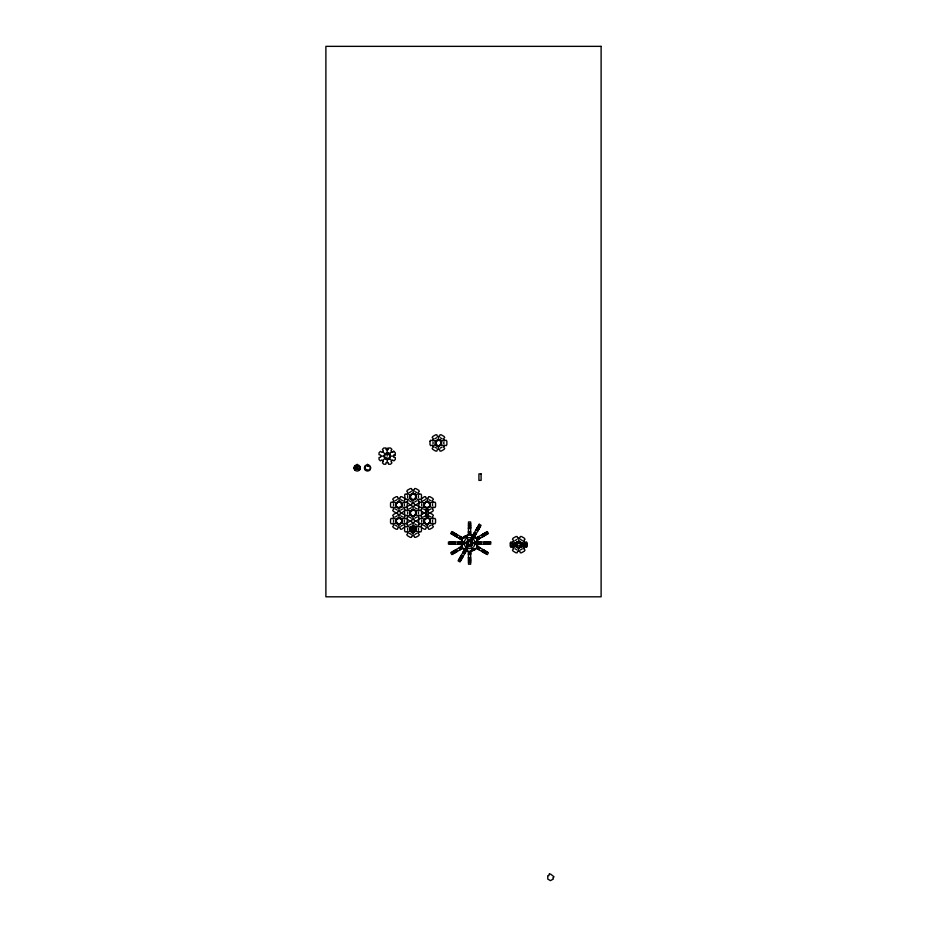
<?xml version="1.0" encoding="UTF-8"?>
<svg xmlns="http://www.w3.org/2000/svg" width="927" height="927" viewBox="0 0 927 927"><rect width="100%" height="100%" fill="white"/><g stroke="black" fill="none" stroke-linecap="round" stroke-linejoin="round"><path stroke-width="1.39" d="M401.866 522.747L398.969 524.415L396.084 522.747L396.084 519.41L398.969 517.753L401.866 519.41M398.969 517.753L396.142 519.757M396.084 503.639L396.084 506.49L398.969 508.158L401.808 506.154M410.163 514.624L413.048 516.293L415.887 514.276M410.209 511.634L413.048 509.618L415.933 511.287M410.163 498.367L413.048 500.035L415.887 498.019M415.933 495.03L413.048 493.361L410.209 495.377M424.242 522.747L424.242 519.41L427.127 517.753L430.012 519.41L430.012 522.747L427.127 524.415L424.242 522.747L424.566 519.282M424.242 506.49L424.242 503.164L427.127 501.495L430.012 503.164L430.012 506.49L427.127 508.158L424.242 506.49L424.566 503.037M424.288 519.757L427.127 517.753M427.127 508.158L429.966 506.154M427.127 501.495L424.288 503.512M435.551 444.601L435.551 441.264L438.436 439.607L441.322 441.264L441.322 444.601L438.436 446.269L435.551 444.601L435.551 441.739M438.436 446.269L441.264 444.253M468.494 557.162L468.494 558.807L470.661 558.819M468.494 554.902L468.494 554.079M468.494 552.759L468.494 553.384L470.661 553.373M468.494 532.793L468.494 531.159M468.494 528.9L468.494 528.077M515.841 546.327L518.726 547.996L521.565 545.98M521.623 542.99L518.726 541.322L515.899 543.338M404.635 511.275L404.601 514.578L405.238 515.679L406.872 515.273L407.961 517.139L406.791 518.367L407.416 519.456L410.232 521.078L411.495 521.078L411.97 519.456L414.137 519.456L414.601 521.078L415.864 521.078L418.68 519.456L419.305 518.367L418.135 517.139L419.224 515.273L420.87 515.679L421.495 514.578L421.495 511.333L420.87 510.232L419.224 510.638L418.135 508.761L419.305 507.544L418.68 506.455L415.864 504.833L414.601 504.833L414.137 506.455L411.97 506.455L411.495 504.833L410.232 504.833L406.791 502.11L405.145 502.515L404.056 500.638L405.238 499.421L404.635 495.018L405.238 493.987L406.872 494.392L407.961 492.515L406.791 491.298L407.416 490.198L410.302 488.575L411.495 488.575L411.97 490.198L414.137 490.198L414.601 488.575L415.864 488.575L418.714 490.256L419.305 491.298L418.135 492.515L419.224 494.392L420.87 493.987L421.495 495.076L421.461 498.39M404.635 527.521L404.601 530.835L405.238 531.924L406.872 531.519L407.961 533.396L406.791 534.612L407.382 535.655L410.232 537.336L411.495 537.336L411.97 535.713L414.137 535.713L414.601 537.336L415.794 537.336L418.68 535.713L419.305 534.612L418.135 533.396L419.224 531.519L420.87 531.924L421.461 530.893L421.495 527.579L420.87 526.49L419.224 526.895L418.135 525.018L419.305 523.801L418.68 522.712L415.864 521.078M401.715 512.955L405.238 510.232L406.872 510.638L407.961 508.761L406.791 507.544L407.416 503.199M396.223 512.955L393.338 514.578L392.712 515.679L393.882 516.895L392.805 518.772L391.159 518.367L390.557 519.398L390.522 522.712L391.159 523.801L392.805 523.396L393.882 525.273L392.712 526.49L393.303 527.521L396.153 529.213L397.416 529.213L397.892 527.579L400.058 527.579L400.522 529.213L401.715 529.213L405.238 526.49L406.872 526.895L407.961 525.018L406.791 523.801L407.416 519.456M418.68 506.455L419.305 502.11L418.135 500.893L419.224 499.016L420.87 499.421L424.381 496.698L425.574 496.698L426.038 498.332L428.204 498.332L428.68 496.698L429.943 496.698L432.793 498.39L433.384 499.421L432.214 500.638L433.303 502.515L434.937 502.11L435.574 503.199L435.539 506.513L434.937 507.544L433.303 507.139L432.214 509.016L433.384 510.232L432.758 511.333L428.204 513.767M418.68 522.712L418.714 519.398M472.689 543.361L472.77 542.84M384.033 456.13C391.982 444.033 391.53 468.147 384.033 456.13L380.661 456.13M468.042 545.852L466.443 543.095C474.091 530.916 474.149 555.261 466.408 543.095L467.382 541.472M357.625 466.165L357.162 467.915L359.873 469.479M357.845 466.246L357.162 467.915L357.162 464.23M396.408 519.282C396.049 534.045 409.525 512.979 396.235 519.502L396.269 522.712M401.53 506.617C402.306 492.028 388.1 512.631 401.715 506.409L401.53 503.037M410.487 494.902C410.128 509.665 423.604 488.599 410.313 495.122L410.487 498.494M435.875 441.148C435.91 456.316 448.738 434.045 435.597 441.611M410.487 511.159C410.128 525.91 423.604 504.856 410.313 511.38L410.337 514.578M410.487 527.417C410.522 542.585 423.349 520.314 410.209 527.892M424.392 519.502C424.995 533.882 437.15 512.828 424.392 519.502L421.495 517.834M515.679 543.836C516.351 540.8 521.113 540.8 521.785 543.836M515.679 545.482C516.351 548.517 521.113 548.517 521.785 545.482M472.411 544.416L472.133 541.298M404.635 498.39L401.785 496.698L400.522 496.698L400.058 498.332L397.892 498.332L397.416 496.698L396.223 496.698L393.338 498.332L392.712 499.421L393.882 500.638L392.805 502.515L391.159 502.11L390.557 503.141L390.522 506.455L391.159 507.544L392.805 507.139L393.882 509.016L392.712 510.232L393.303 511.275L396.153 512.955L397.416 512.955L397.892 511.333L400.058 511.333L400.522 512.955L404.635 514.636M400.522 512.955L400.058 514.578L397.892 514.578L397.416 512.955M406.791 502.11L407.961 500.893L406.872 499.016L405.238 499.421M405.238 515.679L404.056 516.895L405.145 518.772L406.791 518.367M411.495 504.833L411.97 503.199L414.137 503.199L414.601 504.833M414.601 521.078L414.137 522.712L411.97 522.712L411.495 521.078M420.87 510.232L422.04 509.016L420.951 507.139L419.305 507.544M421.461 511.275L424.311 512.955L426.038 512.144M420.87 526.49L422.04 525.273L420.951 523.396L419.305 523.801M451.437 533.871L452.527 531.994M453.094 534.821L454.172 532.944M453.79 535.227L454.879 533.349M454.149 535.435L455.227 533.558M454.96 535.899L456.038 534.033M455.424 536.165L456.501 534.288M455.771 536.374L456.849 534.497M456.316 536.687L457.393 534.809M456.42 536.745L457.498 534.867M459.178 538.344L460.267 536.466M459.78 538.691L460.858 536.814M460.128 538.888L461.206 537.011M460.487 539.097L461.565 537.22M460.592 539.155L461.739 537.324M461.403 539.63L462.48 537.753M461.75 539.827L462.84 537.95M461.762 540.371L461.125 544.717L461.762 545.806M464.357 541.333L465.447 539.456M466.478 543.5L466.478 542.689M467.59 541.113L468.251 540.256M466.327 548.726L468.008 545.806L469.885 545.806M475.018 543.095L472.7 543.095L471.136 540.383L472.295 538.378M470.893 545.933L471.553 545.076M471.762 544.717L472.7 543.095M469.305 546.212L471.866 544.902L472.909 543.095L471.24 540.209L467.278 541.287L470.313 546.536M475.366 538.494L475.238 536.652L471.125 534.96M473.709 546.733L474.798 544.856M475.841 548.506L475.203 549.595L471.125 551.217M477.393 545.806L478.019 541.472L477.393 540.371M477.393 546.362L476.316 548.239L487.335 554.601L488.413 552.724L476.663 545.933M476.663 548.436L477.753 546.559M477.475 548.911L478.564 547.034M477.938 549.178L479.027 547.301M478.123 549.282L479.213 547.405M478.297 549.375L479.375 547.498M478.888 549.723L479.919 547.811M481.704 551.345L482.782 549.468M482.295 551.692L483.384 549.815M482.643 551.889L483.72 550.012M484.091 550.221L483.002 552.098L484.195 550.279M483.917 552.631L485.006 550.754M484.276 552.828L485.354 550.951M484.983 553.234L486.061 551.356M485.875 553.755L486.953 551.878M440.997 444.728L440.997 441.148M415.609 498.494L415.609 494.902M415.609 514.752L415.609 511.159M429.688 506.617C430.047 491.866 416.571 512.921 429.861 506.409L432.758 508.077M516.165 546.455L516.165 542.863M521.298 546.455L521.298 542.863M382.573 460.719L384.96 458.344M391.762 451.53L389.375 453.917L389.873 454.566M393.685 451.148L392.527 452.295L390.997 450.765L391.912 449.375L390.534 447.996L388.587 447.996L388.251 449.63L386.084 449.63L385.748 447.996L383.801 447.996L382.422 449.375L383.338 450.765L381.808 452.295L380.418 451.379L379.039 452.758L379.039 454.705L380.661 455.041L380.661 457.208L379.039 457.544L379.039 459.491L380.418 460.87L381.808 459.954L383.338 461.495L382.422 462.874L383.801 464.253L385.748 464.253L386.084 462.631L388.251 462.631L388.587 464.253L390.534 464.253L391.912 462.874L390.997 461.495L392.527 459.954L393.917 460.87L395.296 459.491L395.296 457.544L393.674 457.208L393.674 455.041L395.296 455.041M467.776 540.534L468.853 540.383M470.302 545.806L471.368 545.655M434.798 438.807L436.675 437.718M432.805 439.688L435.725 441.368L438.703 439.815M432.805 446.188L435.725 444.497L435.725 441.368M438.158 439.815L441.148 441.368L444.068 439.688M440.198 448.158L442.075 447.069M395.331 500.696L397.208 499.607M409.41 492.573L411.287 491.484M410.163 495.03L413.048 493.361M393.338 501.577L396.269 503.268L398.969 501.495L401.866 503.164M393.338 508.077L396.408 506.617L396.084 503.164L398.969 501.495L398.425 501.75A3.129 3.129 0 0 0 396.582 502.816M404.601 501.577L401.912 503.755A3.129 3.129 0 0 1 401.912 505.899M407.416 499.954L410.337 498.262L413.326 499.815M412.782 493.581L415.76 495.134L418.68 493.454M398.969 508.158L401.866 506.49M413.048 500.035L415.933 498.367M400.731 510.047L402.608 508.958M414.809 501.913L416.687 500.835M395.331 516.953L397.208 515.864M409.41 508.819L411.287 507.741M423.488 500.696L425.366 499.607M410.163 511.287L413.048 509.618M393.338 524.334L396.269 522.643L399.247 524.195M404.601 524.334L401.681 522.643L401.681 519.514L404.601 517.834M407.416 516.2L410.649 514.96A3.129 3.129 0 0 0 412.503 516.038M418.68 509.699L415.887 511.634M421.495 508.077L424.415 506.397L427.393 507.95M432.758 501.577L429.838 503.268L426.582 501.75A3.129 3.129 0 0 0 424.728 502.816M398.564 524.184L401.681 522.643M413.048 516.293L415.933 514.624M400.731 526.304L402.608 525.215M414.809 518.17L416.687 517.092M428.888 510.047L430.765 508.958M409.41 525.076L411.287 523.987M423.488 516.953L425.366 515.864M407.416 525.957L410.337 527.648L411.97 526.71M412.318 526.501L413.326 526.096M407.416 532.457L410.337 530.777L411.97 531.716M418.68 532.457L415.76 530.777L415.76 527.648L418.68 525.957M421.495 524.334L424.566 522.874M429.688 519.282L432.758 517.834M412.782 532.33L413.778 531.913M414.137 531.716L415.76 530.777M414.809 534.427L416.687 533.338M428.888 526.304L430.765 525.215M467.266 536.918L465.424 538.066L464.578 536.606L466.455 535.516L467.811 537.88M462.26 544.172L461.449 545.841L463.071 548.726L464.983 548.888M474.172 537.301L476.072 537.463L477.706 540.348L476.895 542.005M467.834 542.237L469.711 541.148M462.492 545.933L450.731 552.724L451.82 554.601L462.84 548.239L461.75 546.362M475.574 538.378L487.335 531.588L488.413 533.465L476.698 540.232M470.661 545.806L469.572 546.432L466.687 544.763L468.494 545.806M471.889 549.271L473.767 548.181L474.578 549.595L472.7 550.684L471.345 548.332M515.099 540.522L516.976 539.444M515.841 542.99L518.726 541.322M513.106 547.915L516.026 546.223L519.004 547.776M518.46 541.542L521.438 543.095L524.358 541.414M518.726 547.996L521.623 546.327M520.487 549.873L522.365 548.796M407.416 506.455L410.302 504.833M415.794 504.833L418.68 503.199M421.495 514.578L424.381 512.955M407.416 522.712L410.302 521.078M393.106 451.727L393.917 451.379L395.296 452.758L395.296 454.705L394.485 455.041M427.393 524.195L426.721 524.184M412.782 526.096L413.778 526.501M412.318 531.913L413.326 532.33M469.85 546.212L468.853 545.806M390.29 456.13L393.674 456.13M356.072 466.107L358.239 466.107M354.67 466.826L354.45 468.992L359.873 468.992L359.873 466.826L355.076 465.875L354.241 467.88L359.247 469.954L359.873 467.857M419.305 502.11L420.951 502.515L422.04 500.638L420.87 499.421M406.791 507.544L405.145 507.139L404.056 509.016L405.238 510.232M426.038 511.333L427.127 511.333M426.038 514.578L427.127 514.578M419.305 518.367L420.951 518.772L422.04 516.895L420.87 515.679M468.494 523.593L470.661 523.593M406.791 523.801L405.145 523.396L404.056 525.273L405.238 526.49M468.494 524.682L470.661 524.682M468.494 525.493L470.661 525.493M468.494 525.899L470.661 525.899M470.661 526.837L468.494 527.382L470.661 527.37M468.494 527.776L470.661 527.776M410.337 528.123L415.76 528.123M468.494 528.402L470.661 528.402M410.337 530.29L415.76 530.29M468.494 531.716L470.661 531.716M468.494 532.805L470.661 532.805M468.494 533.338L470.661 533.338M468.494 534.276L470.661 534.276M468.494 534.682L470.661 534.682M468.019 534.96L463.94 536.594L463.778 538.494M468.494 537.695L470.661 537.695M469.259 540.383L471.368 540.534M464.126 543.095L466.443 543.095M470.765 545.98L467.903 545.98L466.246 543.095M468.494 548.494L470.661 548.494M468.019 551.217L466.756 551.217L463.315 548.506M470.661 551.495L468.494 551.495L468.494 564.219L470.661 564.219L470.661 550.65M468.494 551.901L470.661 551.901M468.494 552.84L470.661 552.84M468.494 553.778L470.661 553.778M468.494 554.416L470.661 554.416M468.494 557.718L470.661 557.718M468.494 559.352L470.661 559.352M468.494 560.29L470.661 560.29M468.494 560.696L470.661 560.696M468.494 561.507L470.661 561.507M468.494 562.538L470.661 562.538M413.326 493.581L413.048 490.198M412.782 499.815L413.048 503.199M427.393 501.716L427.127 498.332M399.247 501.716L398.969 498.332M426.849 507.95L427.127 510.279M519.004 541.542L518.726 538.158M518.46 547.776L518.726 551.159M356.408 465.841L358.842 466.501M354.937 466.2L354.265 468.262L359.491 469.665L359.873 467.521M356.849 465.829L358.853 466.663M440.198 437.718L442.075 438.807M441.148 444.497L444.068 446.188M435.493 441.866A3.129 3.129 0 0 0 435.493 444.01L438.436 446.061L438.436 449.433M434.798 447.069L436.675 448.158M520.487 539.444L522.365 540.522M513.106 541.414L516.026 543.095M521.438 546.223L524.358 547.915M478.355 525.713L480.232 526.791M477.845 526.606L479.722 527.695M515.099 548.796L516.976 549.873M477.44 527.312L479.317 528.39M414.809 491.484L416.687 492.573M428.888 499.607L430.765 500.696M477.231 527.66L479.108 528.749M476.768 528.471L478.68 529.491M476.698 528.575L478.575 529.665M476.501 528.935L478.378 530.024M475.957 529.885L477.834 530.962M407.416 493.454L410.337 495.134M415.76 498.262L418.68 499.954M421.495 501.577L424.415 503.268M473.987 533.292L475.864 534.381M473.778 533.639L475.655 534.728M473.512 534.103L475.389 535.192M473.048 534.914L474.925 536.003M472.84 535.273L474.717 536.351M472.434 535.968L474.311 537.057M409.41 500.835L411.287 501.913M423.488 508.958L425.366 510.047M471.889 536.918L473.767 538.008M471.484 537.625L473.361 538.703M400.731 499.607L402.608 500.696M414.809 507.741L416.687 508.819M428.888 515.864L430.765 516.953M469.572 539.757L472.469 541.426M464.983 537.301L463.129 537.428L461.449 540.279L462.26 542.005M469.572 539.966L470.302 540.383M472.283 541.53L470.661 540.383M476.895 544.172L477.706 545.91L476.014 548.761L474.172 548.888M463.57 538.378L451.82 531.588L450.731 533.465L462.457 540.232M401.681 506.397L404.601 508.077M407.416 509.699L410.337 511.391M415.76 514.52L418.68 516.2M432.758 524.334L429.838 522.643L427.127 524.207L427.127 527.579M465.794 547.475L467.671 548.564M465.354 548.228L467.266 549.271M395.331 508.958L397.208 510.047M409.41 517.092L411.287 518.17M423.488 525.215L425.366 526.304M464.844 549.132L466.721 550.209M464.439 549.827L466.316 550.916M464.23 550.186L466.107 551.264M463.767 550.997L465.632 552.075M463.5 551.461L465.366 552.55M400.731 515.864L402.608 516.953M414.809 523.987L416.687 525.076M463.291 551.808L465.169 552.898M462.979 552.353L464.844 553.454M462.921 552.457L464.798 553.546M415.69 527.393L415.991 528.135A3.129 3.129 0 0 1 415.991 530.279M401.808 519.757L398.969 517.95L398.969 514.578M414.137 526.71L415.76 527.648M461.322 555.215L463.176 556.339M460.974 555.818L462.851 556.895M460.777 556.165L462.654 557.254M393.338 517.834L396.269 519.514M460.51 556.629L462.388 557.706M460.035 557.44L461.913 558.529M459.838 557.787L461.716 558.877M459.433 558.494L461.31 559.584M458.888 559.444L460.765 560.522M395.331 525.215L397.208 526.304M409.41 533.338L411.287 534.427M429.943 512.955L432.793 514.636L433.384 515.679L432.214 516.895L433.303 518.772L434.937 518.367L435.574 519.456L435.539 522.77L434.937 523.801L433.303 523.396L432.214 525.273L433.384 526.49L432.758 527.579L429.873 529.213L428.68 529.213L428.204 527.579L426.038 527.579L425.574 529.213L424.311 529.213L421.461 527.521M382.573 451.53L384.96 453.917M389.375 458.344L391.762 460.719M435.725 444.497L436.038 444.948A3.129 3.129 0 0 0 437.892 446.014M401.681 519.514L401.368 519.074A3.129 3.129 0 0 0 399.514 517.996M486.629 531.994L487.718 533.871M485.875 532.434L487.011 534.276M484.983 532.944L486.061 534.821M484.276 533.349L485.354 535.227M483.917 533.558L485.006 535.435M483.106 534.033L484.195 535.899M482.654 534.288L483.732 536.165M482.295 534.497L483.384 536.374M481.704 534.844L482.782 536.721M481.646 534.867L482.735 536.745M478.83 536.49L480.024 538.309M478.297 536.814L479.375 538.691M477.938 537.011L479.027 538.888M477.59 537.22L478.564 539.155M477.405 537.324L478.494 539.201M476.663 537.753L477.753 539.63M476.316 537.95L477.393 539.827M473.709 539.456L474.798 541.333M469.155 540.209L471.878 544.914M466.327 537.463L468.008 540.383M471.136 545.806L472.828 548.726M464.357 544.856L465.447 546.733M461.403 546.559L462.48 548.436M460.592 547.034L461.669 548.911M460.128 547.301L461.206 549.178M459.943 547.405L461.02 549.282M459.78 547.498L460.858 549.375M459.178 547.845L460.267 549.723M456.316 549.502L457.393 551.38M455.771 549.815L456.849 551.692M455.424 550.012L456.501 551.889M455.064 550.221L455.968 552.202M454.149 550.754L455.227 552.631M453.79 550.951L454.879 552.828M453.094 551.356L454.172 553.234M452.144 551.901L453.28 553.755M428.204 512.144L428.68 512.955M425.574 512.955L426.038 513.767M410.337 498.262L410.105 497.776A3.129 3.129 0 0 1 410.105 495.632M525.227 543.581L525.227 545.748M524.126 543.581L524.126 545.748M523.315 543.581L523.315 545.748M522.909 543.581L522.909 545.748M521.971 543.581L521.971 545.748M520.406 543.581L520.406 545.748M517.092 543.581L517.092 545.748M516.409 543.581L516.409 545.748M515.47 543.581L515.47 545.748M514.531 543.581L514.531 545.748M514.126 543.581L514.126 545.748M513.315 543.581L513.315 545.748M512.283 543.581L512.283 545.748M489.016 542.005L489.016 544.172M487.984 542.005L487.984 544.172M487.173 542.005L487.173 544.172M486.768 542.005L486.768 544.172M485.829 542.005L485.829 544.172M485.296 542.005L485.296 544.172M484.207 542.005L484.207 544.172M480.893 542.005L480.893 544.172M480.267 542.005L480.267 544.172M479.862 542.005L479.862 544.172M479.329 542.005L479.329 544.172M478.39 542.005L478.39 544.172M477.984 542.005L477.984 544.172M477.173 542.005L477.173 544.172M476.072 542.005L476.072 544.172M472.295 536.212L471.264 534.682L467.95 534.647L466.86 536.212M472.295 549.966L471.206 551.542L467.892 551.507L466.86 549.966M470.661 535.539L470.661 521.959L468.494 521.959L468.494 535.493M466.872 541.53L466.872 544.717M463.071 543.095L463.071 542.005L463.013 544.172M461.982 542.005L461.982 544.172M461.171 542.005L461.171 544.172M460.765 542.005L460.765 544.172M459.827 542.005L459.827 544.172M459.294 542.005L459.294 544.172M458.888 542.005L458.888 544.172M458.193 542.005L458.193 544.172M454.89 542.005L454.89 544.172M454.265 542.005L454.265 544.172M453.859 542.005L453.859 544.172M453.326 542.005L453.326 544.172M452.388 542.005L452.388 544.172M451.982 542.005L451.982 544.172M451.159 542.005L451.159 544.172M450.07 542.005L450.07 544.172M443.836 441.855L443.836 444.021M438.436 436.432L438.436 439.804M433.036 441.855L433.036 444.021M432.527 503.743L432.527 505.91M432.527 520.001L432.527 522.168M427.127 515.632L427.127 517.95M421.727 503.743L421.727 505.91M421.727 520.001L421.727 522.168M418.448 495.621L418.448 497.787M418.448 511.866L418.448 514.033M418.448 528.123L418.448 530.29M413.048 506.455L413.048 509.827M413.048 516.084L413.048 519.456M413.048 522.712L413.048 526.084M413.048 532.341L413.048 535.713M410.337 527.648L410.337 530.835M407.648 495.621L407.648 497.787M407.648 511.866L407.648 514.033M407.648 528.123L407.648 530.29M404.369 503.743L404.369 505.91M404.369 520.001L404.369 522.168M398.969 507.961L398.969 511.333M398.969 524.207L398.969 527.579M396.269 503.268L396.269 506.455M396.084 519.885L396.084 522.747M393.569 503.743L393.569 505.91M393.569 520.001L393.569 522.168M387.162 447.996L387.162 456.13M387.162 459.259L387.162 462.631M367.544 464.23L367.544 465.957M441.379 441.866A3.129 3.129 0 0 1 441.379 444.01M440.835 444.948A3.129 3.129 0 0 1 438.981 446.014M436.038 440.928A3.129 3.129 0 0 1 437.892 439.861M438.981 439.861A3.129 3.129 0 0 1 440.835 440.928M415.991 495.632A3.129 3.129 0 0 1 415.991 497.776M415.447 498.714A3.129 3.129 0 0 1 413.593 499.78M412.503 499.78A3.129 3.129 0 0 1 410.649 498.714M410.649 494.694A3.129 3.129 0 0 1 412.503 493.616M413.593 493.616A3.129 3.129 0 0 1 415.447 494.694M401.368 506.837A3.129 3.129 0 0 1 399.514 507.903M398.425 507.903A3.129 3.129 0 0 1 396.582 506.837M396.038 505.899A3.129 3.129 0 0 1 396.038 503.755M399.514 501.75A3.129 3.129 0 0 1 401.368 502.816M430.07 520.012A3.129 3.129 0 0 1 430.07 522.156M429.525 523.095A3.129 3.129 0 0 1 427.671 524.161M426.582 524.161A3.129 3.129 0 0 1 424.728 523.095M424.184 522.156A3.129 3.129 0 0 1 424.184 520.012M424.728 519.074A3.129 3.129 0 0 1 426.582 517.996M427.671 517.996A3.129 3.129 0 0 1 429.525 519.074M415.447 531.217A3.129 3.129 0 0 1 413.593 532.295M412.503 532.295A3.129 3.129 0 0 1 410.649 531.217M410.105 530.279A3.129 3.129 0 0 1 410.105 528.135M410.649 527.196A3.129 3.129 0 0 1 412.503 526.13M413.593 526.13A3.129 3.129 0 0 1 415.447 527.196M430.07 503.755A3.129 3.129 0 0 1 430.07 505.899M429.525 506.837A3.129 3.129 0 0 1 427.671 507.903M426.582 507.903A3.129 3.129 0 0 1 424.728 506.837M424.184 505.899A3.129 3.129 0 0 1 424.184 503.755M427.671 501.75A3.129 3.129 0 0 1 429.525 502.816M415.991 511.889A3.129 3.129 0 0 1 415.991 514.021M415.447 514.96A3.129 3.129 0 0 1 413.593 516.038M410.105 514.021A3.129 3.129 0 0 1 410.105 511.889M410.649 510.939A3.129 3.129 0 0 1 412.503 509.873M413.593 509.873A3.129 3.129 0 0 1 415.447 510.939M401.912 520.012A3.129 3.129 0 0 1 401.912 522.156M401.368 523.095A3.129 3.129 0 0 1 399.514 524.161M398.425 524.161A3.129 3.129 0 0 1 396.582 523.095M396.038 522.156A3.129 3.129 0 0 1 396.038 520.012M396.582 519.074A3.129 3.129 0 0 1 398.425 517.996M468.506 540.151A3.129 3.129 0 0 1 471.588 545.493M470.649 546.038A3.129 3.129 0 0 1 467.567 540.696M521.125 546.675A3.129 3.129 0 0 1 519.271 547.741M518.193 547.741A3.129 3.129 0 0 1 516.339 546.675M516.339 542.654A3.129 3.129 0 0 1 518.193 541.577M519.271 541.577A3.129 3.129 0 0 1 521.125 542.654M430.024 441.252L429.989 444.566L430.615 445.655L432.26 445.25L433.349 447.127L432.167 448.344L432.77 449.375L435.62 451.067L436.884 451.067L437.347 449.433L439.514 449.433L439.989 451.067L441.182 451.067L444.068 449.433L444.693 448.344L443.523 447.127L444.612 445.25L446.246 445.655L446.849 444.624L446.884 441.31L446.246 440.221L444.612 440.626L443.523 438.749L444.693 437.532L444.103 436.49L441.252 434.809L439.989 434.809L439.514 436.432L437.347 436.432L436.884 434.809L435.69 434.809L432.805 436.432L432.167 437.532L433.349 438.749L432.26 440.626L430.615 440.221L430.024 441.252M510.325 542.979L510.29 546.281L510.916 547.382L512.561 546.976L513.639 548.854L512.469 550.07L513.071 551.101L515.922 552.782L517.173 552.782L517.648 551.159L519.815 551.159L520.279 552.782L521.484 552.782L524.358 551.159L524.995 550.07L523.825 548.854L524.902 546.976L526.548 547.382L527.139 546.339L527.173 543.037L526.548 541.936L524.902 542.353L523.825 540.476L524.995 539.247L524.392 538.216L521.542 536.536L520.279 536.536L519.815 538.158L517.648 538.158L517.173 536.536L515.98 536.536L513.106 538.158L512.469 539.247L513.639 540.476L512.561 542.353L510.916 541.936L510.325 542.979M364.728 467.926L364.832 468.992L367.845 470.001L369.63 469.954L370.452 467.95L370.244 466.826L367.231 465.829L365.447 465.875L364.728 467.926M384.357 456.142L384.462 457.208L387.474 458.216L389.259 458.17L390.082 456.165L389.873 455.041L386.86 454.045L385.076 454.091L384.357 456.142M453.222 532.399L452.144 534.276L453.28 532.434M466.2 546.779L458.077 560.847L459.954 561.936L468.077 547.857L466.2 546.779M479.201 524.253L471.078 538.332L472.955 539.41L481.078 525.331L479.201 524.253M549.317 874.091L548.842 875.714L547.764 875.714L547.764 879.086L550.476 880.65L553.396 878.958L552.851 878.02L554.022 876.803L550.58 874.091L549.317 874.091M471.333 543.964L469.479 545.088L471.356 544.022M601.113 46.35L325.887 46.35L325.887 596.814L601.113 596.814L601.113 46.35M481.09 473.882L478.923 473.882L478.923 480.383L481.09 480.383L481.09 473.882M428.204 509.699L426.038 509.699L426.038 516.2L428.204 516.2L428.204 509.699M414.137 526.501L411.97 526.501L411.97 531.913L414.137 531.913L414.137 526.501M464.694 542.005L448.448 542.005L448.448 544.172L464.694 544.172L464.694 542.005M490.707 542.005L474.45 542.005L474.45 544.172L490.707 544.172L490.707 542.005M526.849 543.581L510.592 543.581L510.592 545.748L526.849 545.748L526.849 543.581M476.2 533.778L474.323 532.701L476.177 533.813M354.948 470.128A3.129 3.129 0 0 0 360.186 468.726A3.129 3.129 0 0 0 356.35 464.89A3.129 3.129 0 0 0 354.948 470.128M365.331 470.128A3.129 3.129 0 0 0 370.557 468.726A3.129 3.129 0 0 0 366.733 464.89A3.129 3.129 0 0 0 365.331 470.128M385.423 458.726A3.129 3.129 0 0 0 390.29 456.327A3.129 3.129 0 0 0 385.783 453.326A3.129 3.129 0 0 0 385.423 458.726"/></g></svg>
